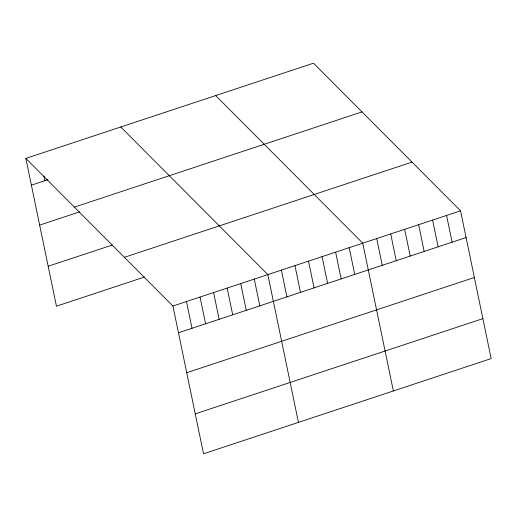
<?xml version="1.0" encoding="UTF-8"?>
<svg xmlns="http://www.w3.org/2000/svg" width="517" height="517" viewBox="0 0 517 517"><rect width="100%" height="100%" fill="white"/><g stroke="black" fill="none" stroke-linecap="round" stroke-linejoin="round"><path stroke-width="0.78" d="M25.85 158.409L313.476 63.197L460.55 210.813L491.15 358.591L203.524 453.803L172.917 306.025L25.85 158.409L56.45 306.187L144.592 277.009M31.388 185.157L47.965 179.67M74.383 207.123L362.01 111.911M39.66 225.095L79.586 211.88M48.184 266.242L112.215 245.052M124.384 257.311L412.017 162.099M172.917 306.025L460.55 210.813M178.455 332.774L466.088 237.562M186.727 372.712L474.354 277.506M195.252 413.865L482.878 318.653M215.686 95.567L362.753 243.184L393.353 390.962M120.765 126.988L267.838 274.605L298.438 422.383M446.578 215.44L452.117 242.189M432.606 220.068L438.145 246.809M418.634 224.688L424.173 251.436M404.662 229.315L410.201 256.064M390.697 233.936L396.235 260.684M376.725 238.563L382.263 265.311M349.195 247.675L354.733 274.424M335.636 252.167L341.175 278.909M322.072 256.652L327.61 283.4M308.513 261.143L314.052 287.885M294.955 265.628L300.493 292.376M281.397 270.12L286.935 296.868M254.274 279.096L259.812 305.844M240.715 283.581L246.254 310.329M227.157 288.072L232.695 314.821M213.599 292.557L219.137 319.306M200.034 297.049L205.579 323.797M186.475 301.534L192.014 328.282M43.971 175.948L44.947 180.666"/></g></svg>
